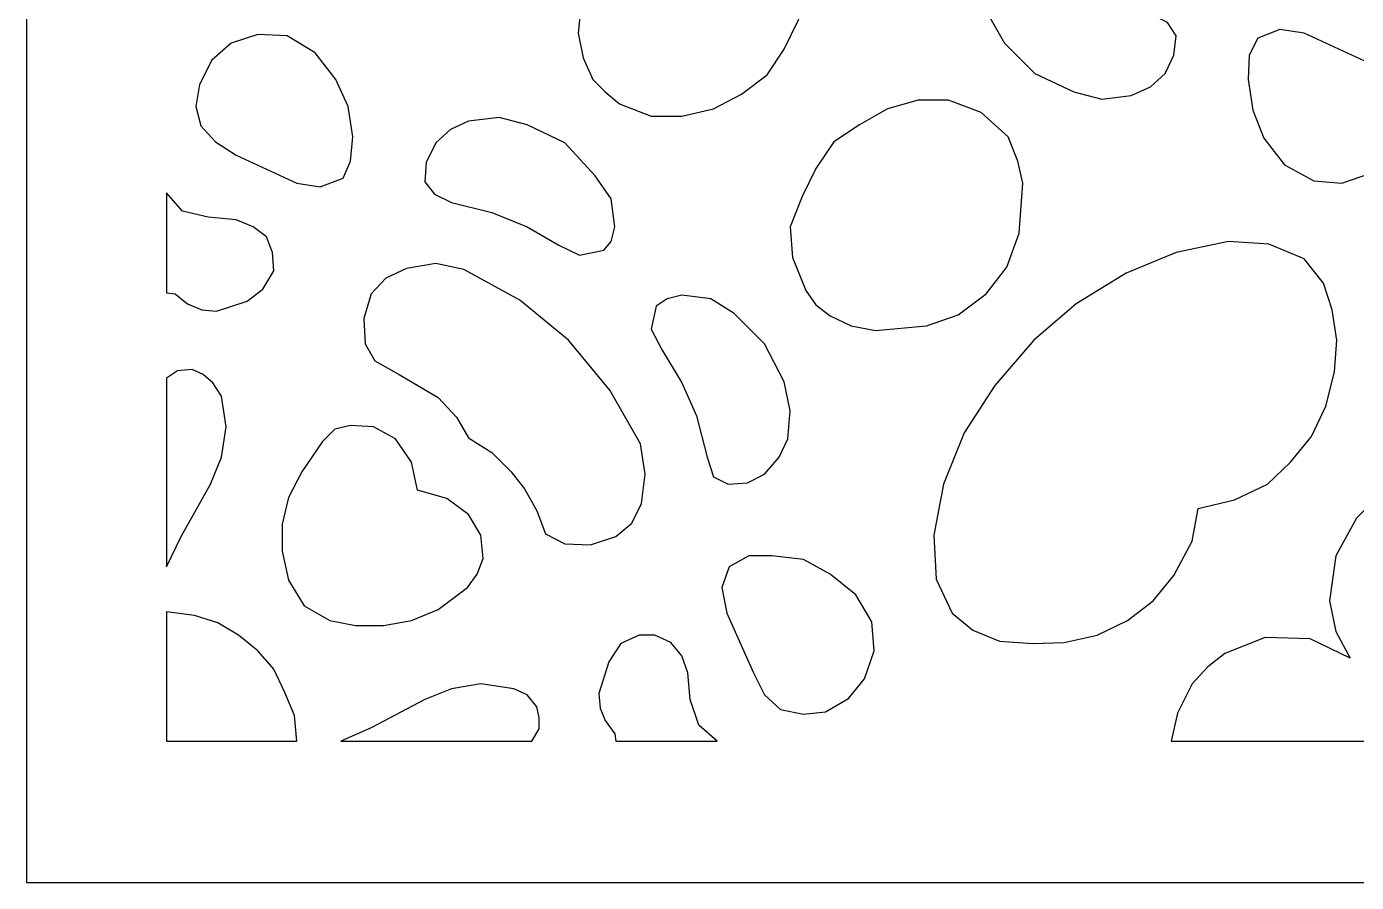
# Model space of a CAD drawing. Header units: centimetres. Extents: x 9.52 to 17.19, y -9 to -1.32.
# Drawn here: x 9.517 to 13.149, y -9 to -6.664 of the extents above; entities that cross this region are included whole.
import ezdxf

# ---------------------------------------------------------------- set-up
doc = ezdxf.new("R2010")
doc.units = ezdxf.units.CM
doc.header["$MEASUREMENT"] = 0
doc.layers.add('layer 1', color=7, linetype='Continuous')

msp = doc.modelspace()

# ---------------------------------------------------------------- linework, layer by layer
at = {"layer": 'layer 1', "color": 250}
for points, knots in [([(17.19217, -1.31538), (17.19217, -1.31538), (17.19217, -9.00021), (17.19217, -9.00021), (17.19217, -9.00021), (17.19217, -9.00021), (9.51732, -9.00021), (9.51732, -9.00021), (9.51732, -9.00021), (9.51732, -9.00021), (9.51732, -1.31538), (9.51732, -1.31538), (9.51732, -1.31538), (9.51732, -1.31538), (17.19217, -1.31538), (17.19217, -1.31538)], [0, 0, 0, 0, 0.2, 0.2, 0.2, 0.2, 0.4, 0.4, 0.4, 0.4, 0.6, 0.6, 0.6, 0.6, 1, 1, 1, 1]), ([(11.28307, -6.29339), (11.28307, -6.29339), (11.42273, -6.28341), (11.42273, -6.28341), (11.42273, -6.28341), (11.42273, -6.28341), (11.48924, -6.29339), (11.48924, -6.29339), (11.48924, -6.29339), (11.48924, -6.29339), (11.55241, -6.32332), (11.55241, -6.32332), (11.55241, -6.32332), (11.55241, -6.32332), (11.58567, -6.35324), (11.58567, -6.35324), (11.58567, -6.35324), (11.58567, -6.35324), (11.6156, -6.38983), (11.6156, -6.38983), (11.6156, -6.38983), (11.6156, -6.38983), (11.6555, -6.48626), (11.6555, -6.48626), (11.6555, -6.48626), (11.6555, -6.48626), (11.6555, -6.56274), (11.6555, -6.56274), (11.6555, -6.56274), (11.6555, -6.56274), (11.62557, -6.64588), (11.62557, -6.64588), (11.62557, -6.64588), (11.62557, -6.64588), (11.58567, -6.72568), (11.58567, -6.72568), (11.58567, -6.72568), (11.58567, -6.72568), (11.53912, -6.79551), (11.53912, -6.79551), (11.53912, -6.79551), (11.53912, -6.79551), (11.46928, -6.84872), (11.46928, -6.84872), (11.46928, -6.84872), (11.46928, -6.84872), (11.3928, -6.88862), (11.3928, -6.88862), (11.3928, -6.88862), (11.3928, -6.88862), (11.30634, -6.90858), (11.30634, -6.90858), (11.30634, -6.90858), (11.30634, -6.90858), (11.22321, -6.90858), (11.22321, -6.90858), (11.22321, -6.90858), (11.22321, -6.90858), (11.13675, -6.87532), (11.13675, -6.87532), (11.13675, -6.87532), (11.13675, -6.87532), (11.09685, -6.84207), (11.09685, -6.84207), (11.09685, -6.84207), (11.09685, -6.84207), (11.06359, -6.80881), (11.06359, -6.80881), (11.06359, -6.80881), (11.06359, -6.80881), (11.03699, -6.74896), (11.03699, -6.74896), (11.03699, -6.74896), (11.03699, -6.74896), (11.02369, -6.68245), (11.02369, -6.68245), (11.02369, -6.68245), (11.02369, -6.68245), (11.03699, -6.54612), (11.03699, -6.54612), (11.03699, -6.54612), (11.03699, -6.54612), (11.06692, -6.45966), (11.06692, -6.45966), (11.06692, -6.45966), (11.06692, -6.45966), (11.12677, -6.3865), (11.12677, -6.3865), (11.12677, -6.3865), (11.12677, -6.3865), (11.20326, -6.32664), (11.20326, -6.32664), (11.20326, -6.32664), (11.20326, -6.32664), (11.28307, -6.29339), (11.28307, -6.29339)], [0, 0, 0, 0, 0.04, 0.04, 0.04, 0.04, 0.08, 0.08, 0.08, 0.08, 0.12, 0.12, 0.12, 0.12, 0.16, 0.16, 0.16, 0.16, 0.2, 0.2, 0.2, 0.2, 0.24, 0.24, 0.24, 0.24, 0.28, 0.28, 0.28, 0.28, 0.32, 0.32, 0.32, 0.32, 0.36, 0.36, 0.36, 0.36, 0.4, 0.4, 0.4, 0.4, 0.44, 0.44, 0.44, 0.44, 0.48, 0.48, 0.48, 0.48, 0.52, 0.52, 0.52, 0.52, 0.56, 0.56, 0.56, 0.56, 0.6, 0.6, 0.6, 0.6, 0.64, 0.64, 0.64, 0.64, 0.68, 0.68, 0.68, 0.68, 0.72, 0.72, 0.72, 0.72, 0.76, 0.76, 0.76, 0.76, 0.8, 0.8, 0.8, 0.8, 0.84, 0.84, 0.84, 0.84, 0.88, 0.88, 0.88, 0.88, 0.92, 0.92, 0.92, 0.92, 1, 1, 1, 1]), ([(12.65642, -6.6891), (12.65642, -6.6891), (12.64977, -6.74231), (12.64977, -6.74231), (12.64977, -6.74231), (12.64977, -6.74231), (12.62649, -6.79219), (12.62649, -6.79219), (12.62649, -6.79219), (12.62649, -6.79219), (12.58659, -6.82877), (12.58659, -6.82877), (12.58659, -6.82877), (12.58659, -6.82877), (12.53339, -6.85205), (12.53339, -6.85205), (12.53339, -6.85205), (12.53339, -6.85205), (12.45358, -6.86202), (12.45358, -6.86202), (12.45358, -6.86202), (12.45358, -6.86202), (12.3771, -6.84207), (12.3771, -6.84207), (12.3771, -6.84207), (12.3771, -6.84207), (12.27068, -6.79219), (12.27068, -6.79219), (12.27068, -6.79219), (12.27068, -6.79219), (12.18755, -6.70905), (12.18755, -6.70905), (12.18755, -6.70905), (12.18755, -6.70905), (12.14765, -6.63922), (12.14765, -6.63922), (12.14765, -6.63922), (12.14765, -6.63922), (12.13767, -6.56274), (12.13767, -6.56274), (12.13767, -6.56274), (12.13767, -6.56274), (12.14432, -6.52949), (12.14432, -6.52949), (12.14432, -6.52949), (12.14432, -6.52949), (12.1676, -6.49956), (12.1676, -6.49956), (12.1676, -6.49956), (12.1676, -6.49956), (12.23078, -6.48626), (12.23078, -6.48626), (12.23078, -6.48626), (12.23078, -6.48626), (12.28731, -6.51286), (12.28731, -6.51286), (12.28731, -6.51286), (12.28731, -6.51286), (12.3771, -6.56274), (12.3771, -6.56274), (12.3771, -6.56274), (12.3771, -6.56274), (12.47353, -6.60264), (12.47353, -6.60264), (12.47353, -6.60264), (12.47353, -6.60264), (12.58659, -6.62925), (12.58659, -6.62925), (12.58659, -6.62925), (12.58659, -6.62925), (12.63315, -6.65253), (12.63315, -6.65253), (12.63315, -6.65253), (12.63315, -6.65253), (12.65642, -6.6891), (12.65642, -6.6891)], [0, 0, 0, 0, 0.05, 0.05, 0.05, 0.05, 0.1, 0.1, 0.1, 0.1, 0.15, 0.15, 0.15, 0.15, 0.2, 0.2, 0.2, 0.2, 0.25, 0.25, 0.25, 0.25, 0.3, 0.3, 0.3, 0.3, 0.35, 0.35, 0.35, 0.35, 0.4, 0.4, 0.4, 0.4, 0.45, 0.45, 0.45, 0.45, 0.5, 0.5, 0.5, 0.5, 0.55, 0.55, 0.55, 0.55, 0.6, 0.6, 0.6, 0.6, 0.65, 0.65, 0.65, 0.65, 0.7, 0.7, 0.7, 0.7, 0.75, 0.75, 0.75, 0.75, 0.8, 0.8, 0.8, 0.8, 0.85, 0.85, 0.85, 0.85, 0.9, 0.9, 0.9, 0.9, 1, 1, 1, 1]), ([(12.87922, -6.69576), (12.87922, -6.69576), (12.93908, -6.67248), (12.93908, -6.67248), (12.93908, -6.67248), (12.93908, -6.67248), (13.00559, -6.68245), (13.00559, -6.68245), (13.00559, -6.68245), (13.00559, -6.68245), (13.17186, -6.75893), (13.17186, -6.75893), (13.17186, -6.75893), (13.17186, -6.75893), (13.22838, -6.79551), (13.22838, -6.79551), (13.22838, -6.79551), (13.22838, -6.79551), (13.27161, -6.83874), (13.27161, -6.83874), (13.27161, -6.83874), (13.27161, -6.83874), (13.28491, -6.89527), (13.28491, -6.89527), (13.28491, -6.89527), (13.28491, -6.89527), (13.27161, -6.95846), (13.27161, -6.95846), (13.27161, -6.95846), (13.27161, -6.95846), (13.23503, -7.01831), (13.23503, -7.01831), (13.23503, -7.01831), (13.23503, -7.01831), (13.18515, -7.06486), (13.18515, -7.06486), (13.18515, -7.06486), (13.18515, -7.06486), (13.10867, -7.09147), (13.10867, -7.09147), (13.10867, -7.09147), (13.10867, -7.09147), (13.03218, -7.08482), (13.03218, -7.08482), (13.03218, -7.08482), (13.03218, -7.08482), (12.95237, -7.04159), (12.95237, -7.04159), (12.95237, -7.04159), (12.95237, -7.04159), (12.89585, -6.96843), (12.89585, -6.96843), (12.89585, -6.96843), (12.89585, -6.96843), (12.86592, -6.89195), (12.86592, -6.89195), (12.86592, -6.89195), (12.86592, -6.89195), (12.85262, -6.80881), (12.85262, -6.80881), (12.85262, -6.80881), (12.85262, -6.80881), (12.85594, -6.74231), (12.85594, -6.74231), (12.85594, -6.74231), (12.85594, -6.74231), (12.87922, -6.69576), (12.87922, -6.69576)], [0, 0, 0, 0, 0.0555556, 0.0555556, 0.0555556, 0.0555556, 0.1111111, 0.1111111, 0.1111111, 0.1111111, 0.1666667, 0.1666667, 0.1666667, 0.1666667, 0.2222222, 0.2222222, 0.2222222, 0.2222222, 0.2777778, 0.2777778, 0.2777778, 0.2777778, 0.3333333, 0.3333333, 0.3333333, 0.3333333, 0.3888889, 0.3888889, 0.3888889, 0.3888889, 0.4444444, 0.4444444, 0.4444444, 0.4444444, 0.5, 0.5, 0.5, 0.5, 0.5555556, 0.5555556, 0.5555556, 0.5555556, 0.6111111, 0.6111111, 0.6111111, 0.6111111, 0.6666667, 0.6666667, 0.6666667, 0.6666667, 0.7222222, 0.7222222, 0.7222222, 0.7222222, 0.7777778, 0.7777778, 0.7777778, 0.7777778, 0.8333333, 0.8333333, 0.8333333, 0.8333333, 0.8888889, 0.8888889, 0.8888889, 0.8888889, 1, 1, 1, 1]), ([(10.3819, -7.07817), (10.3819, -7.07817), (10.31872, -7.10144), (10.31872, -7.10144), (10.31872, -7.10144), (10.31872, -7.10144), (10.25554, -7.09147), (10.25554, -7.09147), (10.25554, -7.09147), (10.25554, -7.09147), (10.08928, -7.01498), (10.08928, -7.01498), (10.08928, -7.01498), (10.08928, -7.01498), (10.03274, -6.97841), (10.03274, -6.97841), (10.03274, -6.97841), (10.03274, -6.97841), (9.99284, -6.93518), (9.99284, -6.93518), (9.99284, -6.93518), (9.99284, -6.93518), (9.97954, -6.88197), (9.97954, -6.88197), (9.97954, -6.88197), (9.97954, -6.88197), (9.98951, -6.82212), (9.98951, -6.82212), (9.98951, -6.82212), (9.98951, -6.82212), (10.02277, -6.75561), (10.02277, -6.75561), (10.02277, -6.75561), (10.02277, -6.75561), (10.07597, -6.70905), (10.07597, -6.70905), (10.07597, -6.70905), (10.07597, -6.70905), (10.14913, -6.68578), (10.14913, -6.68578), (10.14913, -6.68578), (10.14913, -6.68578), (10.22894, -6.6891), (10.22894, -6.6891), (10.22894, -6.6891), (10.22894, -6.6891), (10.30542, -6.73566), (10.30542, -6.73566), (10.30542, -6.73566), (10.30542, -6.73566), (10.36195, -6.80881), (10.36195, -6.80881), (10.36195, -6.80881), (10.36195, -6.80881), (10.3952, -6.88197), (10.3952, -6.88197), (10.3952, -6.88197), (10.3952, -6.88197), (10.4085, -6.9651), (10.4085, -6.9651), (10.4085, -6.9651), (10.4085, -6.9651), (10.40185, -7.03161), (10.40185, -7.03161), (10.40185, -7.03161), (10.40185, -7.03161), (10.3819, -7.07817), (10.3819, -7.07817)], [0, 0, 0, 0, 0.0555556, 0.0555556, 0.0555556, 0.0555556, 0.1111111, 0.1111111, 0.1111111, 0.1111111, 0.1666667, 0.1666667, 0.1666667, 0.1666667, 0.2222222, 0.2222222, 0.2222222, 0.2222222, 0.2777778, 0.2777778, 0.2777778, 0.2777778, 0.3333333, 0.3333333, 0.3333333, 0.3333333, 0.3888889, 0.3888889, 0.3888889, 0.3888889, 0.4444444, 0.4444444, 0.4444444, 0.4444444, 0.5, 0.5, 0.5, 0.5, 0.5555556, 0.5555556, 0.5555556, 0.5555556, 0.6111111, 0.6111111, 0.6111111, 0.6111111, 0.6666667, 0.6666667, 0.6666667, 0.6666667, 0.7222222, 0.7222222, 0.7222222, 0.7222222, 0.7777778, 0.7777778, 0.7777778, 0.7777778, 0.8333333, 0.8333333, 0.8333333, 0.8333333, 0.8888889, 0.8888889, 0.8888889, 0.8888889, 1, 1, 1, 1]), ([(11.72201, -6.97841), (11.72201, -6.97841), (11.79184, -6.93185), (11.79184, -6.93185), (11.79184, -6.93185), (11.79184, -6.93185), (11.86832, -6.88862), (11.86832, -6.88862), (11.86832, -6.88862), (11.86832, -6.88862), (11.95146, -6.86534), (11.95146, -6.86534), (11.95146, -6.86534), (11.95146, -6.86534), (12.03459, -6.86534), (12.03459, -6.86534), (12.03459, -6.86534), (12.03459, -6.86534), (12.12437, -6.8986), (12.12437, -6.8986), (12.12437, -6.8986), (12.12437, -6.8986), (12.16095, -6.93185), (12.16095, -6.93185), (12.16095, -6.93185), (12.16095, -6.93185), (12.19753, -6.9651), (12.19753, -6.9651), (12.19753, -6.9651), (12.19753, -6.9651), (12.22413, -7.03161), (12.22413, -7.03161), (12.22413, -7.03161), (12.22413, -7.03161), (12.23744, -7.09147), (12.23744, -7.09147), (12.23744, -7.09147), (12.23744, -7.09147), (12.22746, -7.22781), (12.22746, -7.22781), (12.22746, -7.22781), (12.22746, -7.22781), (12.1942, -7.32091), (12.1942, -7.32091), (12.1942, -7.32091), (12.1942, -7.32091), (12.13767, -7.39407), (12.13767, -7.39407), (12.13767, -7.39407), (12.13767, -7.39407), (12.06119, -7.4506), (12.06119, -7.4506), (12.06119, -7.4506), (12.06119, -7.4506), (11.97473, -7.48053), (11.97473, -7.48053), (11.97473, -7.48053), (11.97473, -7.48053), (11.83507, -7.49383), (11.83507, -7.49383), (11.83507, -7.49383), (11.83507, -7.49383), (11.76856, -7.48053), (11.76856, -7.48053), (11.76856, -7.48053), (11.76856, -7.48053), (11.71203, -7.45393), (11.71203, -7.45393), (11.71203, -7.45393), (11.71203, -7.45393), (11.67212, -7.424), (11.67212, -7.424), (11.67212, -7.424), (11.67212, -7.424), (11.64553, -7.3841), (11.64553, -7.3841), (11.64553, -7.3841), (11.64553, -7.3841), (11.60895, -7.29432), (11.60895, -7.29432), (11.60895, -7.29432), (11.60895, -7.29432), (11.60229, -7.21118), (11.60229, -7.21118), (11.60229, -7.21118), (11.60229, -7.21118), (11.63555, -7.12805), (11.63555, -7.12805), (11.63555, -7.12805), (11.63555, -7.12805), (11.67212, -7.05156), (11.67212, -7.05156), (11.67212, -7.05156), (11.67212, -7.05156), (11.72201, -6.97841), (11.72201, -6.97841)], [0, 0, 0, 0, 0.04, 0.04, 0.04, 0.04, 0.08, 0.08, 0.08, 0.08, 0.12, 0.12, 0.12, 0.12, 0.16, 0.16, 0.16, 0.16, 0.2, 0.2, 0.2, 0.2, 0.24, 0.24, 0.24, 0.24, 0.28, 0.28, 0.28, 0.28, 0.32, 0.32, 0.32, 0.32, 0.36, 0.36, 0.36, 0.36, 0.4, 0.4, 0.4, 0.4, 0.44, 0.44, 0.44, 0.44, 0.48, 0.48, 0.48, 0.48, 0.52, 0.52, 0.52, 0.52, 0.56, 0.56, 0.56, 0.56, 0.6, 0.6, 0.6, 0.6, 0.64, 0.64, 0.64, 0.64, 0.68, 0.68, 0.68, 0.68, 0.72, 0.72, 0.72, 0.72, 0.76, 0.76, 0.76, 0.76, 0.8, 0.8, 0.8, 0.8, 0.84, 0.84, 0.84, 0.84, 0.88, 0.88, 0.88, 0.88, 0.92, 0.92, 0.92, 0.92, 1, 1, 1, 1]), ([(10.6047, -7.08815), (10.6047, -7.08815), (10.60802, -7.03494), (10.60802, -7.03494), (10.60802, -7.03494), (10.60802, -7.03494), (10.63463, -6.98173), (10.63463, -6.98173), (10.63463, -6.98173), (10.63463, -6.98173), (10.67453, -6.94515), (10.67453, -6.94515), (10.67453, -6.94515), (10.67453, -6.94515), (10.72441, -6.92188), (10.72441, -6.92188), (10.72441, -6.92188), (10.72441, -6.92188), (10.80754, -6.9119), (10.80754, -6.9119), (10.80754, -6.9119), (10.80754, -6.9119), (10.88402, -6.93185), (10.88402, -6.93185), (10.88402, -6.93185), (10.88402, -6.93185), (10.98711, -6.98173), (10.98711, -6.98173), (10.98711, -6.98173), (10.98711, -6.98173), (11.07024, -7.07152), (11.07024, -7.07152), (11.07024, -7.07152), (11.07024, -7.07152), (11.11347, -7.1347), (11.11347, -7.1347), (11.11347, -7.1347), (11.11347, -7.1347), (11.12345, -7.21118), (11.12345, -7.21118), (11.12345, -7.21118), (11.12345, -7.21118), (11.11347, -7.25108), (11.11347, -7.25108), (11.11347, -7.25108), (11.11347, -7.25108), (11.09352, -7.27436), (11.09352, -7.27436), (11.09352, -7.27436), (11.09352, -7.27436), (11.02702, -7.28766), (11.02702, -7.28766), (11.02702, -7.28766), (11.02702, -7.28766), (10.97048, -7.26106), (10.97048, -7.26106), (10.97048, -7.26106), (10.97048, -7.26106), (10.88402, -7.21118), (10.88402, -7.21118), (10.88402, -7.21118), (10.88402, -7.21118), (10.78759, -7.17127), (10.78759, -7.17127), (10.78759, -7.17127), (10.78759, -7.17127), (10.67785, -7.14467), (10.67785, -7.14467), (10.67785, -7.14467), (10.67785, -7.14467), (10.6313, -7.12139), (10.6313, -7.12139), (10.6313, -7.12139), (10.6313, -7.12139), (10.6047, -7.08815), (10.6047, -7.08815)], [0, 0, 0, 0, 0.05, 0.05, 0.05, 0.05, 0.1, 0.1, 0.1, 0.1, 0.15, 0.15, 0.15, 0.15, 0.2, 0.2, 0.2, 0.2, 0.25, 0.25, 0.25, 0.25, 0.3, 0.3, 0.3, 0.3, 0.35, 0.35, 0.35, 0.35, 0.4, 0.4, 0.4, 0.4, 0.45, 0.45, 0.45, 0.45, 0.5, 0.5, 0.5, 0.5, 0.55, 0.55, 0.55, 0.55, 0.6, 0.6, 0.6, 0.6, 0.65, 0.65, 0.65, 0.65, 0.7, 0.7, 0.7, 0.7, 0.75, 0.75, 0.75, 0.75, 0.8, 0.8, 0.8, 0.8, 0.85, 0.85, 0.85, 0.85, 0.9, 0.9, 0.9, 0.9, 1, 1, 1, 1]), ([(9.89973, -7.11807), (9.89973, -7.11807), (9.94296, -7.16795), (9.94296, -7.16795), (9.94296, -7.16795), (9.94296, -7.16795), (10.01279, -7.18458), (10.01279, -7.18458), (10.01279, -7.18458), (10.01279, -7.18458), (10.08928, -7.19123), (10.08928, -7.19123), (10.08928, -7.19123), (10.08928, -7.19123), (10.13583, -7.21118), (10.13583, -7.21118), (10.13583, -7.21118), (10.13583, -7.21118), (10.1724, -7.23778), (10.1724, -7.23778), (10.1724, -7.23778), (10.1724, -7.23778), (10.18903, -7.28101), (10.18903, -7.28101), (10.18903, -7.28101), (10.18903, -7.28101), (10.19236, -7.33089), (10.19236, -7.33089), (10.19236, -7.33089), (10.19236, -7.33089), (10.16243, -7.38077), (10.16243, -7.38077), (10.16243, -7.38077), (10.16243, -7.38077), (10.1192, -7.41403), (10.1192, -7.41403), (10.1192, -7.41403), (10.1192, -7.41403), (10.03606, -7.44063), (10.03606, -7.44063), (10.03606, -7.44063), (10.03606, -7.44063), (9.99616, -7.4373), (9.99616, -7.4373), (9.99616, -7.4373), (9.99616, -7.4373), (9.95626, -7.42068), (9.95626, -7.42068), (9.95626, -7.42068), (9.95626, -7.42068), (9.92301, -7.39407), (9.92301, -7.39407), (9.92301, -7.39407), (9.92301, -7.39407), (9.89973, -7.39075), (9.89973, -7.39075), (9.89973, -7.39075), (9.89973, -7.39075), (9.89973, -7.11807), (9.89973, -7.11807)], [0, 0, 0, 0, 0.0625, 0.0625, 0.0625, 0.0625, 0.125, 0.125, 0.125, 0.125, 0.1875, 0.1875, 0.1875, 0.1875, 0.25, 0.25, 0.25, 0.25, 0.3125, 0.3125, 0.3125, 0.3125, 0.375, 0.375, 0.375, 0.375, 0.4375, 0.4375, 0.4375, 0.4375, 0.5, 0.5, 0.5, 0.5, 0.5625, 0.5625, 0.5625, 0.5625, 0.625, 0.625, 0.625, 0.625, 0.6875, 0.6875, 0.6875, 0.6875, 0.75, 0.75, 0.75, 0.75, 0.8125, 0.8125, 0.8125, 0.8125, 0.875, 0.875, 0.875, 0.875, 1, 1, 1, 1]), ([(11.99468, -8.05249), (11.99468, -8.05249), (12.02129, -7.91282), (12.02129, -7.91282), (12.02129, -7.91282), (12.02129, -7.91282), (12.07782, -7.77316), (12.07782, -7.77316), (12.07782, -7.77316), (12.07782, -7.77316), (12.16095, -7.64347), (12.16095, -7.64347), (12.16095, -7.64347), (12.16095, -7.64347), (12.26736, -7.52044), (12.26736, -7.52044), (12.26736, -7.52044), (12.26736, -7.52044), (12.38375, -7.42068), (12.38375, -7.42068), (12.38375, -7.42068), (12.38375, -7.42068), (12.52008, -7.33754), (12.52008, -7.33754), (12.52008, -7.33754), (12.52008, -7.33754), (12.65642, -7.28101), (12.65642, -7.28101), (12.65642, -7.28101), (12.65642, -7.28101), (12.79941, -7.25108), (12.79941, -7.25108), (12.79941, -7.25108), (12.79941, -7.25108), (12.90915, -7.25773), (12.90915, -7.25773), (12.90915, -7.25773), (12.90915, -7.25773), (13.00559, -7.29764), (13.00559, -7.29764), (13.00559, -7.29764), (13.00559, -7.29764), (13.05879, -7.36415), (13.05879, -7.36415), (13.05879, -7.36415), (13.05879, -7.36415), (13.08206, -7.4373), (13.08206, -7.4373), (13.08206, -7.4373), (13.08206, -7.4373), (13.09537, -7.52044), (13.09537, -7.52044), (13.09537, -7.52044), (13.09537, -7.52044), (13.08871, -7.60689), (13.08871, -7.60689), (13.08871, -7.60689), (13.08871, -7.60689), (13.06545, -7.7), (13.06545, -7.7), (13.06545, -7.7), (13.06545, -7.7), (13.02554, -7.78313), (13.02554, -7.78313), (13.02554, -7.78313), (13.02554, -7.78313), (12.969, -7.85297), (12.969, -7.85297), (12.969, -7.85297), (12.969, -7.85297), (12.90582, -7.91282), (12.90582, -7.91282), (12.90582, -7.91282), (12.90582, -7.91282), (12.81604, -7.95605), (12.81604, -7.95605), (12.81604, -7.95605), (12.81604, -7.95605), (12.71628, -7.97933), (12.71628, -7.97933), (12.71628, -7.97933), (12.71628, -7.97933), (12.69965, -8.06911), (12.69965, -8.06911), (12.69965, -8.06911), (12.69965, -8.06911), (12.64977, -8.16222), (12.64977, -8.16222), (12.64977, -8.16222), (12.64977, -8.16222), (12.59324, -8.23206), (12.59324, -8.23206), (12.59324, -8.23206), (12.59324, -8.23206), (12.52341, -8.28526), (12.52341, -8.28526), (12.52341, -8.28526), (12.52341, -8.28526), (12.44027, -8.32516), (12.44027, -8.32516), (12.44027, -8.32516), (12.44027, -8.32516), (12.35049, -8.34511), (12.35049, -8.34511), (12.35049, -8.34511), (12.35049, -8.34511), (12.26403, -8.34844), (12.26403, -8.34844), (12.26403, -8.34844), (12.26403, -8.34844), (12.17425, -8.34179), (12.17425, -8.34179), (12.17425, -8.34179), (12.17425, -8.34179), (12.1011, -8.31186), (12.1011, -8.31186), (12.1011, -8.31186), (12.1011, -8.31186), (12.04456, -8.26531), (12.04456, -8.26531), (12.04456, -8.26531), (12.04456, -8.26531), (12.00134, -8.1722), (12.00134, -8.1722), (12.00134, -8.1722), (12.00134, -8.1722), (11.99468, -8.05249), (11.99468, -8.05249)], [0, 0, 0, 0, 0.030303, 0.030303, 0.030303, 0.030303, 0.0606061, 0.0606061, 0.0606061, 0.0606061, 0.0909091, 0.0909091, 0.0909091, 0.0909091, 0.1212121, 0.1212121, 0.1212121, 0.1212121, 0.1515152, 0.1515152, 0.1515152, 0.1515152, 0.1818182, 0.1818182, 0.1818182, 0.1818182, 0.2121212, 0.2121212, 0.2121212, 0.2121212, 0.2424242, 0.2424242, 0.2424242, 0.2424242, 0.2727273, 0.2727273, 0.2727273, 0.2727273, 0.3030303, 0.3030303, 0.3030303, 0.3030303, 0.3333333, 0.3333333, 0.3333333, 0.3333333, 0.3636364, 0.3636364, 0.3636364, 0.3636364, 0.3939394, 0.3939394, 0.3939394, 0.3939394, 0.4242424, 0.4242424, 0.4242424, 0.4242424, 0.4545455, 0.4545455, 0.4545455, 0.4545455, 0.4848485, 0.4848485, 0.4848485, 0.4848485, 0.5151515, 0.5151515, 0.5151515, 0.5151515, 0.5454545, 0.5454545, 0.5454545, 0.5454545, 0.5757576, 0.5757576, 0.5757576, 0.5757576, 0.6060606, 0.6060606, 0.6060606, 0.6060606, 0.6363636, 0.6363636, 0.6363636, 0.6363636, 0.6666667, 0.6666667, 0.6666667, 0.6666667, 0.6969697, 0.6969697, 0.6969697, 0.6969697, 0.7272727, 0.7272727, 0.7272727, 0.7272727, 0.7575758, 0.7575758, 0.7575758, 0.7575758, 0.7878788, 0.7878788, 0.7878788, 0.7878788, 0.8181818, 0.8181818, 0.8181818, 0.8181818, 0.8484848, 0.8484848, 0.8484848, 0.8484848, 0.8787879, 0.8787879, 0.8787879, 0.8787879, 0.9090909, 0.9090909, 0.9090909, 0.9090909, 0.9393939, 0.9393939, 0.9393939, 0.9393939, 1, 1, 1, 1]), ([(10.72441, -7.78646), (10.72441, -7.78646), (10.69116, -7.72993), (10.69116, -7.72993), (10.69116, -7.72993), (10.69116, -7.72993), (10.64128, -7.67673), (10.64128, -7.67673), (10.64128, -7.67673), (10.64128, -7.67673), (10.53487, -7.61354), (10.53487, -7.61354), (10.53487, -7.61354), (10.53487, -7.61354), (10.46836, -7.57696), (10.46836, -7.57696), (10.46836, -7.57696), (10.46836, -7.57696), (10.44176, -7.53041), (10.44176, -7.53041), (10.44176, -7.53041), (10.44176, -7.53041), (10.43843, -7.46058), (10.43843, -7.46058), (10.43843, -7.46058), (10.43843, -7.46058), (10.45838, -7.39407), (10.45838, -7.39407), (10.45838, -7.39407), (10.45838, -7.39407), (10.49829, -7.35084), (10.49829, -7.35084), (10.49829, -7.35084), (10.49829, -7.35084), (10.55482, -7.32424), (10.55482, -7.32424), (10.55482, -7.32424), (10.55482, -7.32424), (10.63463, -7.31094), (10.63463, -7.31094), (10.63463, -7.31094), (10.63463, -7.31094), (10.71111, -7.32757), (10.71111, -7.32757), (10.71111, -7.32757), (10.71111, -7.32757), (10.86407, -7.4107), (10.86407, -7.4107), (10.86407, -7.4107), (10.86407, -7.4107), (10.99709, -7.52044), (10.99709, -7.52044), (10.99709, -7.52044), (10.99709, -7.52044), (11.11014, -7.65677), (11.11014, -7.65677), (11.11014, -7.65677), (11.11014, -7.65677), (11.19328, -7.80309), (11.19328, -7.80309), (11.19328, -7.80309), (11.19328, -7.80309), (11.20658, -7.88622), (11.20658, -7.88622), (11.20658, -7.88622), (11.20658, -7.88622), (11.1966, -7.96603), (11.1966, -7.96603), (11.1966, -7.96603), (11.1966, -7.96603), (11.17, -8.01923), (11.17, -8.01923), (11.17, -8.01923), (11.17, -8.01923), (11.12677, -8.05581), (11.12677, -8.05581), (11.12677, -8.05581), (11.12677, -8.05581), (11.05694, -8.07909), (11.05694, -8.07909), (11.05694, -8.07909), (11.05694, -8.07909), (10.98711, -8.07576), (10.98711, -8.07576), (10.98711, -8.07576), (10.98711, -8.07576), (10.9339, -8.04916), (10.9339, -8.04916), (10.9339, -8.04916), (10.9339, -8.04916), (10.91063, -7.98598), (10.91063, -7.98598), (10.91063, -7.98598), (10.91063, -7.98598), (10.87738, -7.92613), (10.87738, -7.92613), (10.87738, -7.92613), (10.87738, -7.92613), (10.8408, -7.87957), (10.8408, -7.87957), (10.8408, -7.87957), (10.8408, -7.87957), (10.78759, -7.82637), (10.78759, -7.82637), (10.78759, -7.82637), (10.78759, -7.82637), (10.72441, -7.78646), (10.72441, -7.78646)], [0, 0, 0, 0, 0.0357143, 0.0357143, 0.0357143, 0.0357143, 0.0714286, 0.0714286, 0.0714286, 0.0714286, 0.1071429, 0.1071429, 0.1071429, 0.1071429, 0.1428571, 0.1428571, 0.1428571, 0.1428571, 0.1785714, 0.1785714, 0.1785714, 0.1785714, 0.2142857, 0.2142857, 0.2142857, 0.2142857, 0.25, 0.25, 0.25, 0.25, 0.2857143, 0.2857143, 0.2857143, 0.2857143, 0.3214286, 0.3214286, 0.3214286, 0.3214286, 0.3571429, 0.3571429, 0.3571429, 0.3571429, 0.3928571, 0.3928571, 0.3928571, 0.3928571, 0.4285714, 0.4285714, 0.4285714, 0.4285714, 0.4642857, 0.4642857, 0.4642857, 0.4642857, 0.5, 0.5, 0.5, 0.5, 0.5357143, 0.5357143, 0.5357143, 0.5357143, 0.5714286, 0.5714286, 0.5714286, 0.5714286, 0.6071429, 0.6071429, 0.6071429, 0.6071429, 0.6428571, 0.6428571, 0.6428571, 0.6428571, 0.6785714, 0.6785714, 0.6785714, 0.6785714, 0.7142857, 0.7142857, 0.7142857, 0.7142857, 0.75, 0.75, 0.75, 0.75, 0.7857143, 0.7857143, 0.7857143, 0.7857143, 0.8214286, 0.8214286, 0.8214286, 0.8214286, 0.8571429, 0.8571429, 0.8571429, 0.8571429, 0.8928571, 0.8928571, 0.8928571, 0.8928571, 0.9285714, 0.9285714, 0.9285714, 0.9285714, 1, 1, 1, 1]), ([(11.4327, -7.91282), (11.4327, -7.91282), (11.3928, -7.89287), (11.3928, -7.89287), (11.3928, -7.89287), (11.3928, -7.89287), (11.37617, -7.83967), (11.37617, -7.83967), (11.37617, -7.83967), (11.37617, -7.83967), (11.34624, -7.72661), (11.34624, -7.72661), (11.34624, -7.72661), (11.34624, -7.72661), (11.30634, -7.63682), (11.30634, -7.63682), (11.30634, -7.63682), (11.30634, -7.63682), (11.25314, -7.54704), (11.25314, -7.54704), (11.25314, -7.54704), (11.25314, -7.54704), (11.22321, -7.49051), (11.22321, -7.49051), (11.22321, -7.49051), (11.22321, -7.49051), (11.23651, -7.42732), (11.23651, -7.42732), (11.23651, -7.42732), (11.23651, -7.42732), (11.26644, -7.40737), (11.26644, -7.40737), (11.26644, -7.40737), (11.26644, -7.40737), (11.30634, -7.3974), (11.30634, -7.3974), (11.30634, -7.3974), (11.30634, -7.3974), (11.38615, -7.40737), (11.38615, -7.40737), (11.38615, -7.40737), (11.38615, -7.40737), (11.44933, -7.44728), (11.44933, -7.44728), (11.44933, -7.44728), (11.44933, -7.44728), (11.53246, -7.53041), (11.53246, -7.53041), (11.53246, -7.53041), (11.53246, -7.53041), (11.58567, -7.63349), (11.58567, -7.63349), (11.58567, -7.63349), (11.58567, -7.63349), (11.60229, -7.7133), (11.60229, -7.7133), (11.60229, -7.7133), (11.60229, -7.7133), (11.59565, -7.78979), (11.59565, -7.78979), (11.59565, -7.78979), (11.59565, -7.78979), (11.57237, -7.83967), (11.57237, -7.83967), (11.57237, -7.83967), (11.57237, -7.83967), (11.53246, -7.88622), (11.53246, -7.88622), (11.53246, -7.88622), (11.53246, -7.88622), (11.48591, -7.9095), (11.48591, -7.9095), (11.48591, -7.9095), (11.48591, -7.9095), (11.4327, -7.91282), (11.4327, -7.91282)], [0, 0, 0, 0, 0.05, 0.05, 0.05, 0.05, 0.1, 0.1, 0.1, 0.1, 0.15, 0.15, 0.15, 0.15, 0.2, 0.2, 0.2, 0.2, 0.25, 0.25, 0.25, 0.25, 0.3, 0.3, 0.3, 0.3, 0.35, 0.35, 0.35, 0.35, 0.4, 0.4, 0.4, 0.4, 0.45, 0.45, 0.45, 0.45, 0.5, 0.5, 0.5, 0.5, 0.55, 0.55, 0.55, 0.55, 0.6, 0.6, 0.6, 0.6, 0.65, 0.65, 0.65, 0.65, 0.7, 0.7, 0.7, 0.7, 0.75, 0.75, 0.75, 0.75, 0.8, 0.8, 0.8, 0.8, 0.85, 0.85, 0.85, 0.85, 0.9, 0.9, 0.9, 0.9, 1, 1, 1, 1]), ([(9.89973, -7.62352), (9.89973, -7.62352), (9.92966, -7.60357), (9.92966, -7.60357), (9.92966, -7.60357), (9.92966, -7.60357), (9.96956, -7.60025), (9.96956, -7.60025), (9.96956, -7.60025), (9.96956, -7.60025), (9.99949, -7.61354), (9.99949, -7.61354), (9.99949, -7.61354), (9.99949, -7.61354), (10.02609, -7.63682), (10.02609, -7.63682), (10.02609, -7.63682), (10.02609, -7.63682), (10.04937, -7.6734), (10.04937, -7.6734), (10.04937, -7.6734), (10.04937, -7.6734), (10.06267, -7.75653), (10.06267, -7.75653), (10.06267, -7.75653), (10.06267, -7.75653), (10.04937, -7.83967), (10.04937, -7.83967), (10.04937, -7.83967), (10.04937, -7.83967), (10.01944, -7.91282), (10.01944, -7.91282), (10.01944, -7.91282), (10.01944, -7.91282), (9.93963, -8.05581), (9.93963, -8.05581), (9.93963, -8.05581), (9.93963, -8.05581), (9.89973, -8.13894), (9.89973, -8.13894), (9.89973, -8.13894), (9.89973, -8.13894), (9.89973, -7.62352), (9.89973, -7.62352)], [0, 0, 0, 0, 0.0833333, 0.0833333, 0.0833333, 0.0833333, 0.1666667, 0.1666667, 0.1666667, 0.1666667, 0.25, 0.25, 0.25, 0.25, 0.3333333, 0.3333333, 0.3333333, 0.3333333, 0.4166667, 0.4166667, 0.4166667, 0.4166667, 0.5, 0.5, 0.5, 0.5, 0.5833333, 0.5833333, 0.5833333, 0.5833333, 0.6666667, 0.6666667, 0.6666667, 0.6666667, 0.75, 0.75, 0.75, 0.75, 0.8333333, 0.8333333, 0.8333333, 0.8333333, 1, 1, 1, 1]), ([(10.34532, -8.28526), (10.34532, -8.28526), (10.27549, -8.24535), (10.27549, -8.24535), (10.27549, -8.24535), (10.27549, -8.24535), (10.23226, -8.17552), (10.23226, -8.17552), (10.23226, -8.17552), (10.23226, -8.17552), (10.21563, -8.09572), (10.21563, -8.09572), (10.21563, -8.09572), (10.21563, -8.09572), (10.21563, -8.02256), (10.21563, -8.02256), (10.21563, -8.02256), (10.21563, -8.02256), (10.23226, -7.9494), (10.23226, -7.9494), (10.23226, -7.9494), (10.23226, -7.9494), (10.26884, -7.87957), (10.26884, -7.87957), (10.26884, -7.87957), (10.26884, -7.87957), (10.32537, -7.79644), (10.32537, -7.79644), (10.32537, -7.79644), (10.32537, -7.79644), (10.35862, -7.76318), (10.35862, -7.76318), (10.35862, -7.76318), (10.35862, -7.76318), (10.40185, -7.75321), (10.40185, -7.75321), (10.40185, -7.75321), (10.40185, -7.75321), (10.46504, -7.75653), (10.46504, -7.75653), (10.46504, -7.75653), (10.46504, -7.75653), (10.52489, -7.78979), (10.52489, -7.78979), (10.52489, -7.78979), (10.52489, -7.78979), (10.56812, -7.85297), (10.56812, -7.85297), (10.56812, -7.85297), (10.56812, -7.85297), (10.58475, -7.92945), (10.58475, -7.92945), (10.58475, -7.92945), (10.58475, -7.92945), (10.66455, -7.95273), (10.66455, -7.95273), (10.66455, -7.95273), (10.66455, -7.95273), (10.72441, -7.99596), (10.72441, -7.99596), (10.72441, -7.99596), (10.72441, -7.99596), (10.75766, -8.05249), (10.75766, -8.05249), (10.75766, -8.05249), (10.75766, -8.05249), (10.76431, -8.11567), (10.76431, -8.11567), (10.76431, -8.11567), (10.76431, -8.11567), (10.74769, -8.1589), (10.74769, -8.1589), (10.74769, -8.1589), (10.74769, -8.1589), (10.72109, -8.19547), (10.72109, -8.19547), (10.72109, -8.19547), (10.72109, -8.19547), (10.64128, -8.25533), (10.64128, -8.25533), (10.64128, -8.25533), (10.64128, -8.25533), (10.56812, -8.28526), (10.56812, -8.28526), (10.56812, -8.28526), (10.56812, -8.28526), (10.49164, -8.29856), (10.49164, -8.29856), (10.49164, -8.29856), (10.49164, -8.29856), (10.41516, -8.29856), (10.41516, -8.29856), (10.41516, -8.29856), (10.41516, -8.29856), (10.34532, -8.28526), (10.34532, -8.28526)], [0, 0, 0, 0, 0.04, 0.04, 0.04, 0.04, 0.08, 0.08, 0.08, 0.08, 0.12, 0.12, 0.12, 0.12, 0.16, 0.16, 0.16, 0.16, 0.2, 0.2, 0.2, 0.2, 0.24, 0.24, 0.24, 0.24, 0.28, 0.28, 0.28, 0.28, 0.32, 0.32, 0.32, 0.32, 0.36, 0.36, 0.36, 0.36, 0.4, 0.4, 0.4, 0.4, 0.44, 0.44, 0.44, 0.44, 0.48, 0.48, 0.48, 0.48, 0.52, 0.52, 0.52, 0.52, 0.56, 0.56, 0.56, 0.56, 0.6, 0.6, 0.6, 0.6, 0.64, 0.64, 0.64, 0.64, 0.68, 0.68, 0.68, 0.68, 0.72, 0.72, 0.72, 0.72, 0.76, 0.76, 0.76, 0.76, 0.8, 0.8, 0.8, 0.8, 0.84, 0.84, 0.84, 0.84, 0.88, 0.88, 0.88, 0.88, 0.92, 0.92, 0.92, 0.92, 1, 1, 1, 1]), ([(12.64312, -8.61447), (12.64312, -8.61447), (12.65975, -8.53799), (12.65975, -8.53799), (12.65975, -8.53799), (12.65975, -8.53799), (12.69965, -8.45818), (12.69965, -8.45818), (12.69965, -8.45818), (12.69965, -8.45818), (12.74288, -8.41162), (12.74288, -8.41162), (12.74288, -8.41162), (12.74288, -8.41162), (12.78944, -8.37504), (12.78944, -8.37504), (12.78944, -8.37504), (12.78944, -8.37504), (12.89917, -8.33181), (12.89917, -8.33181), (12.89917, -8.33181), (12.89917, -8.33181), (13.02221, -8.33514), (13.02221, -8.33514), (13.02221, -8.33514), (13.02221, -8.33514), (13.13195, -8.38835), (13.13195, -8.38835), (13.13195, -8.38835), (13.13195, -8.38835), (13.09206, -8.31518), (13.09206, -8.31518), (13.09206, -8.31518), (13.09206, -8.31518), (13.07542, -8.23206), (13.07542, -8.23206), (13.07542, -8.23206), (13.07542, -8.23206), (13.09206, -8.10902), (13.09206, -8.10902), (13.09206, -8.10902), (13.09206, -8.10902), (13.14857, -8.00593), (13.14857, -8.00593), (13.14857, -8.00593), (13.14857, -8.00593), (13.18847, -7.96603), (13.18847, -7.96603), (13.18847, -7.96603), (13.18847, -7.96603), (13.24168, -7.9361), (13.24168, -7.9361), (13.24168, -7.9361), (13.24168, -7.9361), (13.35807, -7.89952), (13.35807, -7.89952), (13.35807, -7.89952), (13.35807, -7.89952), (13.4412, -7.91615), (13.4412, -7.91615), (13.4412, -7.91615), (13.4412, -7.91615), (13.51435, -7.95605), (13.51435, -7.95605), (13.51435, -7.95605), (13.51435, -7.95605), (13.56091, -7.99928), (13.56091, -7.99928), (13.56091, -7.99928), (13.56091, -7.99928), (13.60414, -8.04916), (13.60414, -8.04916), (13.60414, -8.04916), (13.60414, -8.04916), (13.64072, -8.16222), (13.64072, -8.16222), (13.64072, -8.16222), (13.64072, -8.16222), (13.6374, -8.27528), (13.6374, -8.27528), (13.6374, -8.27528), (13.6374, -8.27528), (13.59084, -8.38835), (13.59084, -8.38835), (13.59084, -8.38835), (13.59084, -8.38835), (13.66067, -8.34844), (13.66067, -8.34844), (13.66067, -8.34844), (13.66067, -8.34844), (13.74381, -8.33181), (13.74381, -8.33181), (13.74381, -8.33181), (13.74381, -8.33181), (13.86019, -8.34511), (13.86019, -8.34511), (13.86019, -8.34511), (13.86019, -8.34511), (13.95995, -8.40165), (13.95995, -8.40165), (13.95995, -8.40165), (13.95995, -8.40165), (13.99986, -8.45152), (13.99986, -8.45152), (13.99986, -8.45152), (13.99986, -8.45152), (14.02978, -8.49808), (14.02978, -8.49808), (14.02978, -8.49808), (14.02978, -8.49808), (14.06637, -8.61447), (14.06637, -8.61447), (14.06637, -8.61447), (14.06637, -8.61447), (12.64312, -8.61447), (12.64312, -8.61447)], [0, 0, 0, 0, 0.0333333, 0.0333333, 0.0333333, 0.0333333, 0.0666667, 0.0666667, 0.0666667, 0.0666667, 0.1, 0.1, 0.1, 0.1, 0.1333333, 0.1333333, 0.1333333, 0.1333333, 0.1666667, 0.1666667, 0.1666667, 0.1666667, 0.2, 0.2, 0.2, 0.2, 0.2333333, 0.2333333, 0.2333333, 0.2333333, 0.2666667, 0.2666667, 0.2666667, 0.2666667, 0.3, 0.3, 0.3, 0.3, 0.3333333, 0.3333333, 0.3333333, 0.3333333, 0.3666667, 0.3666667, 0.3666667, 0.3666667, 0.4, 0.4, 0.4, 0.4, 0.4333333, 0.4333333, 0.4333333, 0.4333333, 0.4666667, 0.4666667, 0.4666667, 0.4666667, 0.5, 0.5, 0.5, 0.5, 0.5333333, 0.5333333, 0.5333333, 0.5333333, 0.5666667, 0.5666667, 0.5666667, 0.5666667, 0.6, 0.6, 0.6, 0.6, 0.6333333, 0.6333333, 0.6333333, 0.6333333, 0.6666667, 0.6666667, 0.6666667, 0.6666667, 0.7, 0.7, 0.7, 0.7, 0.7333333, 0.7333333, 0.7333333, 0.7333333, 0.7666667, 0.7666667, 0.7666667, 0.7666667, 0.8, 0.8, 0.8, 0.8, 0.8333333, 0.8333333, 0.8333333, 0.8333333, 0.8666667, 0.8666667, 0.8666667, 0.8666667, 0.9, 0.9, 0.9, 0.9, 0.9333333, 0.9333333, 0.9333333, 0.9333333, 1, 1, 1, 1]), ([(11.43603, -8.13894), (11.43603, -8.13894), (11.48924, -8.10902), (11.48924, -8.10902), (11.48924, -8.10902), (11.48924, -8.10902), (11.55241, -8.10902), (11.55241, -8.10902), (11.55241, -8.10902), (11.55241, -8.10902), (11.63887, -8.11899), (11.63887, -8.11899), (11.63887, -8.11899), (11.63887, -8.11899), (11.71203, -8.1589), (11.71203, -8.1589), (11.71203, -8.1589), (11.71203, -8.1589), (11.78186, -8.21543), (11.78186, -8.21543), (11.78186, -8.21543), (11.78186, -8.21543), (11.82509, -8.28859), (11.82509, -8.28859), (11.82509, -8.28859), (11.82509, -8.28859), (11.83174, -8.3684), (11.83174, -8.3684), (11.83174, -8.3684), (11.83174, -8.3684), (11.80514, -8.44487), (11.80514, -8.44487), (11.80514, -8.44487), (11.80514, -8.44487), (11.76191, -8.49808), (11.76191, -8.49808), (11.76191, -8.49808), (11.76191, -8.49808), (11.69873, -8.53466), (11.69873, -8.53466), (11.69873, -8.53466), (11.69873, -8.53466), (11.63887, -8.54131), (11.63887, -8.54131), (11.63887, -8.54131), (11.63887, -8.54131), (11.57569, -8.52801), (11.57569, -8.52801), (11.57569, -8.52801), (11.57569, -8.52801), (11.53246, -8.48811), (11.53246, -8.48811), (11.53246, -8.48811), (11.53246, -8.48811), (11.50253, -8.42825), (11.50253, -8.42825), (11.50253, -8.42825), (11.50253, -8.42825), (11.42938, -8.26531), (11.42938, -8.26531), (11.42938, -8.26531), (11.42938, -8.26531), (11.41607, -8.19547), (11.41607, -8.19547), (11.41607, -8.19547), (11.41607, -8.19547), (11.43603, -8.13894), (11.43603, -8.13894)], [0, 0, 0, 0, 0.0555556, 0.0555556, 0.0555556, 0.0555556, 0.1111111, 0.1111111, 0.1111111, 0.1111111, 0.1666667, 0.1666667, 0.1666667, 0.1666667, 0.2222222, 0.2222222, 0.2222222, 0.2222222, 0.2777778, 0.2777778, 0.2777778, 0.2777778, 0.3333333, 0.3333333, 0.3333333, 0.3333333, 0.3888889, 0.3888889, 0.3888889, 0.3888889, 0.4444444, 0.4444444, 0.4444444, 0.4444444, 0.5, 0.5, 0.5, 0.5, 0.5555556, 0.5555556, 0.5555556, 0.5555556, 0.6111111, 0.6111111, 0.6111111, 0.6111111, 0.6666667, 0.6666667, 0.6666667, 0.6666667, 0.7222222, 0.7222222, 0.7222222, 0.7222222, 0.7777778, 0.7777778, 0.7777778, 0.7777778, 0.8333333, 0.8333333, 0.8333333, 0.8333333, 0.8888889, 0.8888889, 0.8888889, 0.8888889, 1, 1, 1, 1]), ([(9.89973, -8.26198), (9.89973, -8.26198), (9.89973, -8.26198), (9.89973, -8.26198), (9.89973, -8.26198), (9.89973, -8.26198), (9.97621, -8.27196), (9.97621, -8.27196), (9.97621, -8.27196), (9.97621, -8.27196), (10.03939, -8.29191), (10.03939, -8.29191), (10.03939, -8.29191), (10.03939, -8.29191), (10.09592, -8.32516), (10.09592, -8.32516), (10.09592, -8.32516), (10.09592, -8.32516), (10.14913, -8.3684), (10.14913, -8.3684), (10.14913, -8.3684), (10.14913, -8.3684), (10.19236, -8.41828), (10.19236, -8.41828), (10.19236, -8.41828), (10.19236, -8.41828), (10.22228, -8.48145), (10.22228, -8.48145), (10.22228, -8.48145), (10.22228, -8.48145), (10.24889, -8.54464), (10.24889, -8.54464), (10.24889, -8.54464), (10.24889, -8.54464), (10.25554, -8.61447), (10.25554, -8.61447), (10.25554, -8.61447), (10.25554, -8.61447), (9.89973, -8.61447), (9.89973, -8.61447), (9.89973, -8.61447), (9.89973, -8.61447), (9.89973, -8.26198), (9.89973, -8.26198)], [0, 0, 0, 0, 0.0833333, 0.0833333, 0.0833333, 0.0833333, 0.1666667, 0.1666667, 0.1666667, 0.1666667, 0.25, 0.25, 0.25, 0.25, 0.3333333, 0.3333333, 0.3333333, 0.3333333, 0.4166667, 0.4166667, 0.4166667, 0.4166667, 0.5, 0.5, 0.5, 0.5, 0.5833333, 0.5833333, 0.5833333, 0.5833333, 0.6666667, 0.6666667, 0.6666667, 0.6666667, 0.75, 0.75, 0.75, 0.75, 0.8333333, 0.8333333, 0.8333333, 0.8333333, 1, 1, 1, 1]), ([(11.12677, -8.61447), (11.12677, -8.61447), (11.12345, -8.59452), (11.12345, -8.59452), (11.12345, -8.59452), (11.12345, -8.59452), (11.09685, -8.55794), (11.09685, -8.55794), (11.09685, -8.55794), (11.09685, -8.55794), (11.08355, -8.52468), (11.08355, -8.52468), (11.08355, -8.52468), (11.08355, -8.52468), (11.08022, -8.48478), (11.08022, -8.48478), (11.08022, -8.48478), (11.08022, -8.48478), (11.10682, -8.39832), (11.10682, -8.39832), (11.10682, -8.39832), (11.10682, -8.39832), (11.14007, -8.34844), (11.14007, -8.34844), (11.14007, -8.34844), (11.14007, -8.34844), (11.18995, -8.32516), (11.18995, -8.32516), (11.18995, -8.32516), (11.18995, -8.32516), (11.23319, -8.32516), (11.23319, -8.32516), (11.23319, -8.32516), (11.23319, -8.32516), (11.27641, -8.34511), (11.27641, -8.34511), (11.27641, -8.34511), (11.27641, -8.34511), (11.30634, -8.38169), (11.30634, -8.38169), (11.30634, -8.38169), (11.30634, -8.38169), (11.32297, -8.42825), (11.32297, -8.42825), (11.32297, -8.42825), (11.32297, -8.42825), (11.32962, -8.5014), (11.32962, -8.5014), (11.32962, -8.5014), (11.32962, -8.5014), (11.3529, -8.57123), (11.3529, -8.57123), (11.3529, -8.57123), (11.3529, -8.57123), (11.40278, -8.61447), (11.40278, -8.61447), (11.40278, -8.61447), (11.40278, -8.61447), (11.12677, -8.61447), (11.12677, -8.61447)], [0, 0, 0, 0, 0.0625, 0.0625, 0.0625, 0.0625, 0.125, 0.125, 0.125, 0.125, 0.1875, 0.1875, 0.1875, 0.1875, 0.25, 0.25, 0.25, 0.25, 0.3125, 0.3125, 0.3125, 0.3125, 0.375, 0.375, 0.375, 0.375, 0.4375, 0.4375, 0.4375, 0.4375, 0.5, 0.5, 0.5, 0.5, 0.5625, 0.5625, 0.5625, 0.5625, 0.625, 0.625, 0.625, 0.625, 0.6875, 0.6875, 0.6875, 0.6875, 0.75, 0.75, 0.75, 0.75, 0.8125, 0.8125, 0.8125, 0.8125, 0.875, 0.875, 0.875, 0.875, 1, 1, 1, 1]), ([(10.37525, -8.61447), (10.37525, -8.61447), (10.45838, -8.57789), (10.45838, -8.57789), (10.45838, -8.57789), (10.45838, -8.57789), (10.6047, -8.5014), (10.6047, -8.5014), (10.6047, -8.5014), (10.6047, -8.5014), (10.67785, -8.47148), (10.67785, -8.47148), (10.67785, -8.47148), (10.67785, -8.47148), (10.75766, -8.45818), (10.75766, -8.45818), (10.75766, -8.45818), (10.75766, -8.45818), (10.84745, -8.47148), (10.84745, -8.47148), (10.84745, -8.47148), (10.84745, -8.47148), (10.88402, -8.48811), (10.88402, -8.48811), (10.88402, -8.48811), (10.88402, -8.48811), (10.91063, -8.52136), (10.91063, -8.52136), (10.91063, -8.52136), (10.91063, -8.52136), (10.91728, -8.55128), (10.91728, -8.55128), (10.91728, -8.55128), (10.91728, -8.55128), (10.91728, -8.58121), (10.91728, -8.58121), (10.91728, -8.58121), (10.91728, -8.58121), (10.89733, -8.61447), (10.89733, -8.61447), (10.89733, -8.61447), (10.89733, -8.61447), (10.37525, -8.61447), (10.37525, -8.61447)], [0, 0, 0, 0, 0.0833333, 0.0833333, 0.0833333, 0.0833333, 0.1666667, 0.1666667, 0.1666667, 0.1666667, 0.25, 0.25, 0.25, 0.25, 0.3333333, 0.3333333, 0.3333333, 0.3333333, 0.4166667, 0.4166667, 0.4166667, 0.4166667, 0.5, 0.5, 0.5, 0.5, 0.5833333, 0.5833333, 0.5833333, 0.5833333, 0.6666667, 0.6666667, 0.6666667, 0.6666667, 0.75, 0.75, 0.75, 0.75, 0.8333333, 0.8333333, 0.8333333, 0.8333333, 1, 1, 1, 1])]:
    msp.add_open_spline(points, degree=3, knots=knots, dxfattribs=at)

doc.saveas('drawing.dxf')
